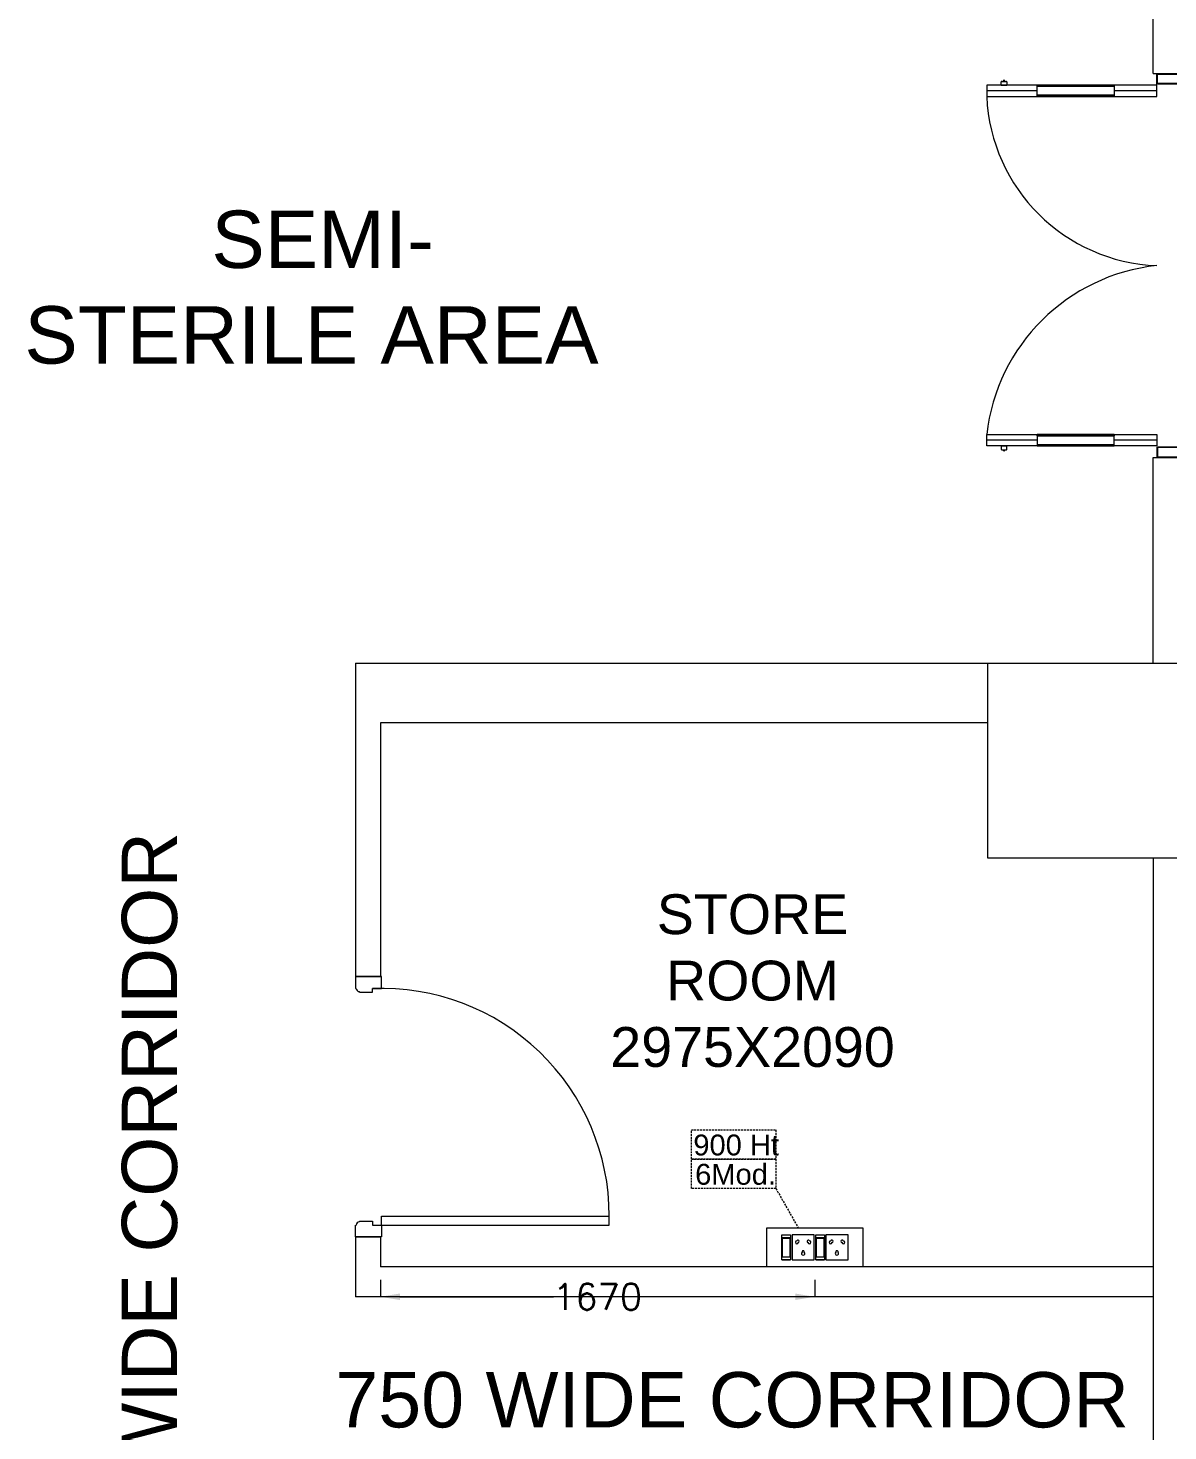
# Model space of a CAD drawing. Extents: x 3505867 to 4040009, y -660366 to -590408.
# Drawn here: x 3621378 to 3625760, y -609229 to -603838 of the extents above; entities that cross this region are included whole.
import ezdxf
from ezdxf.enums import TextEntityAlignment as Align

# ---------------------------------------------------------------- set-up
doc = ezdxf.new("R2010")
doc.units = 0
doc.header["$LTSCALE"] = 6
doc.header["$MEASUREMENT"] = 0
doc.linetypes.add('1', pattern=[0])
doc.linetypes.add('DASHED2', pattern=[0.375, 0.25, -0.125])
doc.layers.get('0').update_dxf_attribs({"linetype": 'CONTINUOUS', "lineweight": 0})
doc.layers.get('Defpoints').update_dxf_attribs({"linetype": 'CONTINUOUS', "lineweight": 0})
doc.layers.add('CFT_LOOPING', color=7, linetype='1', lineweight=0, true_color=0xd6d600)
for name, color, linetype, lineweight in [('COL', 5, 'CONTINUOUS', 0), ('DIM', 7, 'CONTINUOUS', 0), ('DOOR', 44, 'CONTINUOUS', 0), ('Double Leaf Door', 4, 'CONTINUOUS', 0), ('ELE-CABLE TRAY', 31, 'CONTINUOUS', 0), ('ELE. 2N0S OF 6-16 UPS SOCKETS', 191, 'CONTINUOUS', 0), ('TEXT', 5, 'CONTINUOUS', 0), ('WALL', 10, 'CONTINUOUS', 0)]:
    doc.layers.add(name, color=color, linetype=linetype, lineweight=lineweight)
doc.styles.add('ARIAL', font='arial.ttf')
doc.styles.add('ROMANS', font='romans.shx')
doc.styles.get("Standard").update_dxf_attribs({"font": 'SIMPLEX'})
doc.dimstyles.new('AEPL1', dxfattribs={"dimtxt": 100, "dimasz": 75, "dimexe": 1.25, "dimexo": 50, "dimtad": 0, "dimdec": 0, "dimtxsty": 'ROMANS', "dimcen": 2.5, "dimclrd": 7, "dimclre": 7, "dimadec": 0, "dimazin": 0, "dimtfac": 1, "dimtdec": 0, "dimtmove": 0, "dimatfit": 3, "dimfxl": 1, "dimlwd": 0, "dimlwe": 0, "dimarcsym": 0})

# ---------------------------------------------------------------- blocks, each defined once
blk = doc.blocks.new('1800x80')
at = {"layer": 'Double Leaf Door'}
for points in [[(101770.4, -25417.9), (101775.3, -25417.9), (101775.3, -25121.4), (101770.4, -25121.4)], [(101814, -25121.4), (101809.1, -25121.4), (101809.1, -25417.9), (101814, -25417.9)], [(103113.4, -25121.4), (103118.4, -25121.4), (103118.4, -25417.9), (103113.4, -25417.9)], [(103157.1, -25417.9), (103152.1, -25417.9), (103152.1, -25121.4), (103157.1, -25121.4)]]:
    blk.add_hatch(color=6, dxfattribs=at).paths.add_polyline_path(points)
at = {"layer": 'Double Leaf Door', "color": 8}
for p, q in [((101770.4, -25581.8), (101770.4, -24927.6)), ((101770.4, -24927.6), (101814, -24927.6)), ((101792.2, -25121.4), (101792.2, -24927.6)), ((101814, -24927.6), (101814, -25581.8)), ((103157.1, -24927.6), (103113.4, -24927.6)), ((103113.4, -24927.6), (103113.4, -25581.8)), ((103135.3, -25121.4), (103135.3, -24927.6)), ((103157.1, -25581.8), (103157.1, -24927.6)), ((101756, -24985.1), (101756, -25003.1)), ((101770.4, -24983.1), (101758, -24983.1)), ((101758, -25005), (101770.4, -25005)), ((101770.4, -24983.1), (101770.4, -25005)), ((103157.1, -24983.1), (103169.5, -24983.1)), ((103157.1, -24983.1), (103157.1, -25005)), ((103169.5, -25005), (103157.1, -25005)), ((103171.5, -24985.1), (103171.5, -25003.1)), ((101792.2, -25581.8), (101792.2, -25417.9)), ((103135.3, -25581.8), (103135.3, -25417.9)), ((101726.2, -25581.8), (101726.2, -25681.8)), ((101766.4, -25581.8), (101726.2, -25581.8)), ((101728.2, -25583.8), (101728.2, -25679.8)), ((101764.4, -25583.8), (101728.2, -25583.8)), ((101764.4, -25678.9), (101764.4, -25583.8)), ((101766.4, -25676.9), (101766.4, -25581.8)), ((101814, -25581.8), (101770.4, -25581.8)), ((103113.4, -25581.8), (103157.1, -25581.8)), ((103161.1, -25676.9), (103161.1, -25581.8)), ((103161.1, -25581.8), (103201.2, -25581.8)), ((103163, -25678.9), (103163, -25583.8)), ((103163, -25583.8), (103199.3, -25583.8)), ((103199.3, -25583.8), (103199.3, -25679.8)), ((103201.2, -25581.8), (103201.2, -25681.8)), ((101726.2, -25681.8), (101766.4, -25681.8)), ((101728.2, -25679.8), (101766.4, -25679.8)), ((101776.3, -25678.9), (101764.4, -25678.9)), ((101778.3, -25676.9), (101766.4, -25676.9)), ((101766.4, -25679.8), (101776.3, -25679.8)), ((101766.4, -25681.8), (101778.3, -25681.8)), ((101776.3, -25679.8), (101776.3, -25678.9)), ((101778.3, -25681.8), (101778.3, -25676.9)), ((103149.1, -25681.8), (103149.1, -25676.9)), ((103149.1, -25676.9), (103161.1, -25676.9)), ((103161.1, -25681.8), (103149.1, -25681.8)), ((103151.1, -25679.8), (103151.1, -25678.9)), ((103151.1, -25678.9), (103163, -25678.9)), ((103161.1, -25679.8), (103151.1, -25679.8)), ((103199.3, -25679.8), (103161.1, -25679.8)), ((103201.2, -25681.8), (103161.1, -25681.8))]:
    blk.add_line(p, q, dxfattribs=at)
at = {"layer": 'Double Leaf Door', "color": 6}
for p, q in [((101814, -25121.4), (101770.4, -25121.4)), ((101770.4, -25121.4), (101770.4, -25417.9)), ((101775.3, -25417.9), (101775.3, -25121.4)), ((101809.1, -25417.9), (101809.1, -25121.4)), ((101814, -25417.9), (101814, -25121.4)), ((103113.4, -25417.9), (103113.4, -25121.4)), ((103113.4, -25121.4), (103157.1, -25121.4)), ((103118.4, -25417.9), (103118.4, -25121.4)), ((103152.1, -25417.9), (103152.1, -25121.4)), ((103157.1, -25121.4), (103157.1, -25417.9)), ((101770.4, -25417.9), (101814, -25417.9)), ((103157.1, -25417.9), (103113.4, -25417.9))]:
    blk.add_line(p, q, dxfattribs=at)
at = {"layer": 'Double Leaf Door', "color": 6, "ltscale": 100}
for p, q in [((101809.1, -25121.4), (101809.1, -25417.9)), ((103118.4, -25121.4), (103118.4, -25417.9))]:
    blk.add_line(p, q, dxfattribs=at)
at = {"layer": 'Double Leaf Door', "color": 6}
for points in [[(101770.4, -25121.4), (101770.4, -25417.9), (101775.3, -25417.9), (101775.3, -25121.4), (101770.4, -25121.4)], [(101814, -25121.4), (101814, -25417.9), (101809.1, -25417.9), (101809.1, -25121.4), (101814, -25121.4)], [(103113.4, -25121.4), (103113.4, -25417.9), (103118.4, -25417.9), (103118.4, -25121.4), (103113.4, -25121.4)], [(103157.1, -25121.4), (103157.1, -25417.9), (103152.1, -25417.9), (103152.1, -25121.4), (103157.1, -25121.4)]]:
    blk.add_lwpolyline(points, dxfattribs=at)
at = {"layer": 'Double Leaf Door', "ltscale": 5000}
for points in [[(101770.4, -25121.4), (101770.4, -25417.9), (101775.3, -25417.9), (101775.3, -25121.4), (101770.4, -25121.4)], [(103157.1, -25121.4), (103157.1, -25417.9), (103152.1, -25417.9), (103152.1, -25121.4), (103157.1, -25121.4)]]:
    blk.add_lwpolyline(points, dxfattribs=at)
at = {"layer": 'Double Leaf Door', "color": 8}
for centre, radius, start, end in [((101731.8, -25658.9), 736, 6.0142, 83.5863), ((103143.1, -25606.8), 679.9, 92.5046, 177.8949), ((101756, -24994.1), 3.72, 90, 270), ((101758, -24985.1), 1.98, 90, 180), ((101758, -25003.1), 1.98, 180, 270), ((103169.5, -24985.1), 1.98, 0, 90), ((103169.5, -25003.1), 1.98, 270, 0), ((103171.5, -24994.1), 3.72, 270, 90)]:
    blk.add_arc(centre, radius, start, end, dxfattribs=at)
blk = doc.blocks.new('A$C19B8274B')
at = {"layer": 'DOOR'}
for p, q in [((-45, 925), (-80, 925)), ((-80, 50), (-80, 925)), ((-45, 50), (-45, 925)), ((-45, 50), (-80, 50)), ((-955, -50), (-955, -47.5)), ((-940, -35), (-942.5, -35)), ((-60, -35), (-57.5, -35)), ((-45, -50), (-45, -47.5))]:
    blk.add_line(p, q, dxfattribs=at)
for points in [[(-940, 15), (-955, 15), (-955, 50), (-1000, 50), (-1000, -50), (-955, -50)], [(-940, -35), (-940, 15)], [(-60, 15), (-45, 15), (-45, 50), (0, 50), (0, -50), (-45, -50)], [(-60, -35), (-60, 15)]]:
    blk.add_lwpolyline(points, dxfattribs=at)
at = {"layer": 'DOOR', "color": 145}
blk.add_arc((-80, 50), 875, 90, 182.2924, dxfattribs=at)
at = {"layer": 'DOOR'}
for centre, start, end in [((-955, -35), 270, 0), ((-45, -35), 180, 270)]:
    blk.add_arc(centre, 12.5, start, end, dxfattribs=at)
blk = doc.blocks.new('CIVIL IVF')
at = {"layer": 'COL', "color": 8}
blk.add_lwpolyline([(-16305, 7660.2), (-15555, 7660.2), (-15555, 6910.2), (-16305, 6910.2)], close=True, dxfattribs=at)
at = {"layer": 'WALL', "color": 8, "linetype": 'ByBlock'}
for p, q in [((-15670, 9925.2), (-15670, 10700.2)), ((-15670, 7660.2), (-15670, 8450.2)), ((-18735, 7660.2), (-16305, 7660.2)), ((-16305, 7430.2), (-18640, 7430.2)), ((-15670, 6910.2), (-15670, 2955.2)), ((-18735, 6455.2), (-18640, 6455.2)), ((-18735, 5455.2), (-18735, 5225.2)), ((-18735, 5455.2), (-18640, 5455.2)), ((-18640, 5455.2), (-18640, 5340.2)), ((-15670, 5340.2), (-18640, 5340.2)), ((-15670, 5225.2), (-18735, 5225.2))]:
    blk.add_line(p, q, dxfattribs=at)
at = {"layer": 'WALL', "color": 8, "lineweight": 0}
for p, q in [((-15670, 9925.2), (-15555, 9925.2)), ((-15670, 8450.2), (-15555, 8450.2)), ((-18735, 7660.2), (-18735, 6455.2)), ((-18640, 7430.2), (-18640, 6455.2))]:
    blk.add_line(p, q, dxfattribs=at)
at = {"layer": 'DOOR', "color": 8, "linetype": 'Continuous', "rotation": 270}
blk.add_blockref('A$C19B8274B', (-18685, 5455.2), dxfattribs=at)
at = {"layer": 'Double Leaf Door', "color": 8, "rotation": 90}
blk.add_blockref('1800x80', (-41236.8, -93276.1), dxfattribs=at)
at = {"layer": 'DIM', "color": 8, "style": 'ARIAL'}
blk.add_text('1500 WIDE CORRIDOR', height=212.5, rotation=90, dxfattribs=at).set_placement((-19357.7, 5403), align=Align.BOTTOM_CENTER)
blk.add_text('750 WIDE CORRIDOR', height=212.5, dxfattribs=at).set_placement((-17287.7, 4659.4), align=Align.BOTTOM_CENTER)
at = {"layer": 'DIM', "color": 8, "insert": (-17209.4, 6439), "char_height": 153, "width": 1198.956, "attachment_point": 5, "style": 'ARIAL'}
blk.add_mtext('STORE ROOM\\P2975X2090', dxfattribs=at)
at = {"layer": 'WALL', "color": 8, "linetype": 'Continuous', "insert": (-18904.7, 9103.3), "char_height": 220.414, "width": 4941.395, "attachment_point": 5, "style": 'ARIAL'}
blk.add_mtext(' SEMI-\\PSTERILE AREA', dxfattribs=at)
blk = doc.blocks.new('5Y3AQY')
at = {"layer": 'ELE. 2N0S OF 6-16 UPS SOCKETS', "color": 72, "lineweight": 0}
for p, q in [((-311.5, -26.5), (-277.7, -26.5)), ((-311.5, -123.5), (-311.5, -26.5)), ((-311.5, -123.5), (-311.5, -26.5)), ((-308.7, -37), (-280.5, -37)), ((-308.7, -113), (-308.7, -37)), ((-308.7, -40.4), (-280.5, -40.4)), ((-280.5, -37), (-280.5, -113)), ((-277.7, -26.5), (-277.7, -123.5)), ((-272.1, -26.5), (-272.1, -123.5)), ((-187.1, -26.5), (-272.1, -26.5)), ((-187.1, -123.5), (-187.1, -26.5)), ((-181.4, -26.5), (-147.6, -26.5)), ((-181.4, -123.5), (-181.4, -26.5)), ((-181.4, -123.5), (-181.4, -26.5)), ((-178.6, -37), (-150.4, -37)), ((-178.6, -113), (-178.6, -37)), ((-178.6, -40.4), (-150.4, -40.4)), ((-150.4, -37), (-150.4, -113)), ((-147.6, -26.5), (-147.6, -123.5)), ((-57, -26.5), (-142, -26.5)), ((-142, -26.5), (-142, -123.5)), ((-57, -123.5), (-57, -26.5)), ((-311.5, -123.5), (-277.7, -123.5)), ((-277.7, -123.5), (-311.5, -123.5)), ((-280.5, -113), (-308.7, -113)), ((-272.1, -123.5), (-187.1, -123.5)), ((-181.4, -123.5), (-147.6, -123.5)), ((-147.6, -123.5), (-181.4, -123.5)), ((-150.4, -113), (-178.6, -113)), ((-142, -123.5), (-57, -123.5))]:
    blk.add_line(p, q, dxfattribs=at)
blk.add_lwpolyline([(-368.5, 0), (0, 0), (0, -150), (-368.5, -150)], close=True, dxfattribs=at)
for centre, radius, start, end in [((-253.8, -56.1), 5.7, 87.49, 354.7311), ((-249.3, -52.1), 4.6, 284.9049, 157.3162), ((-209.8, -52.1), 4.6, 22.6838, 255.0951), ((-205.3, -56.1), 5.7, 185.2689, 92.51), ((-123.7, -56.1), 5.7, 87.49, 354.7311), ((-119.2, -52.1), 4.6, 284.9049, 157.3162), ((-79.7, -52.1), 4.6, 22.6838, 255.0951), ((-75.2, -56.1), 5.7, 185.2689, 92.51), ((-229.6, -99), 6.62, 127.1584, 52.8416), ((-229.6, -92.3), 4.22, 341.4031, 198.5969), ((-99.5, -99), 6.62, 127.1584, 52.8416), ((-99.5, -92.3), 4.22, 341.4031, 198.5969)]:
    blk.add_arc(centre, radius, start, end, dxfattribs=at)
blk = doc.blocks.new('*D333')
at = {"layer": 'Defpoints', "color": 0, "linetype": 'ByBlock', "transparency": 16777216}
for p in [(3622732.2, -608598.2), (3624401.8, -608598.2), (3624401.8, -608713.2)]:
    blk.add_point(p, dxfattribs=at)
at = {"layer": 'ELE-CABLE TRAY', "color": 7, "linetype": 'ByBlock', "lineweight": 0, "transparency": 16777216}
for p, q in [((3622732.2, -608648.2), (3622732.2, -608714.5)), ((3624401.8, -608648.2), (3624401.8, -608714.5)), ((3622807.2, -608713.2), (3623397.3, -608713.2)), ((3624326.8, -608713.2), (3623736.7, -608713.2))]:
    blk.add_line(p, q, dxfattribs=at)
at = {"layer": 'ELE-CABLE TRAY', "color": 7, "linetype": 'ByBlock', "transparency": 16777216}
for points in [[(3622807.2, -608700.7), (3622807.2, -608725.7), (3622732.2, -608713.2)], [(3624326.8, -608725.7), (3624326.8, -608700.7), (3624401.8, -608713.2)]]:
    blk.add_solid(points, dxfattribs=at)
at = {"layer": 'ELE-CABLE TRAY', "color": 0, "linetype": 'ByBlock', "transparency": 16777216, "insert": (3623567, -608713.2), "char_height": 100, "attachment_point": 5, "style": 'ROMANS'}
blk.add_mtext('1670', dxfattribs=at)

msp = doc.modelspace()

# ---------------------------------------------------------------- linework, layer by layer
at = {"layer": 'CFT_LOOPING', "color": 7, "linetype": 'DASHED2', "ltscale": 5}
msp.add_line((3624252.6, -608297), (3624338.1, -608448.2), dxfattribs=at)
for points in [[(3623927.8, -608072), (3624252.6, -608072), (3624252.6, -608184.5), (3623927.8, -608184.5)], [(3623927.8, -608184.5), (3624252.6, -608184.5), (3624252.6, -608297), (3623927.8, -608297)]]:
    msp.add_lwpolyline(points, close=True, dxfattribs=at)

# ---------------------------------------------------------------- block references
at = {"linetype": 'ByBlock'}
msp.add_blockref('CIVIL IVF', (3641372.2, -613938.4), dxfattribs=at)
at = {"layer": 'ELE. 2N0S OF 6-16 UPS SOCKETS', "color": 3, "linetype": 'ByBlock', "rotation": 359.9999999999999}
msp.add_blockref('5Y3AQY', (3624586.9, -608448.2), dxfattribs=at)

# ---------------------------------------------------------------- texts
at = {"layer": 'TEXT', "color": 7, "char_height": 80, "attachment_point": 1}
for s, insert, width in [('\\A1;{\\fArial|b0|i0|c0|p34;900 Ht\\P}', (3623935.3, -608090.1), 8957.987), ('\\A1;{\\fArial|b0|i0|c0|p34;6Mod.\\P}', (3623942.3, -608202.6), 352.575)]:
    msp.add_mtext(s, dxfattribs=dict(at, insert=insert, width=width))

# ---------------------------------------------------------------- dimensions: what is measured, and where the dimension line sits
at = {"layer": 'ELE-CABLE TRAY', "color": 0, "linetype": 'ByBlock'}
dim = msp.add_linear_dim(base=(3624401.8, -608713.2), p1=(3622732.2, -608598.2), p2=(3624401.8, -608598.2), dimstyle='AEPL1', dxfattribs=at)
dim.commit()
dim.dimension.update_dxf_attribs({"geometry": '*D333', "text_midpoint": (3623567, -608713.2)})

doc.saveas('drawing.dxf')
